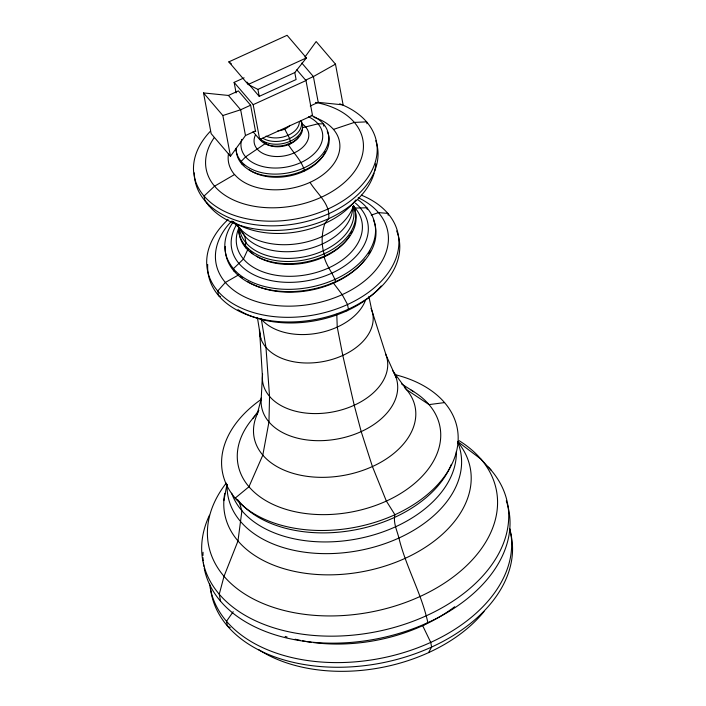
<?xml version="1.0" encoding="UTF-8"?>
<svg xmlns="http://www.w3.org/2000/svg" width="706" height="706" viewBox="0 0 706 706"><rect width="100%" height="100%" fill="white"/><g stroke="black" fill="none" stroke-linecap="round" stroke-linejoin="round"><path stroke-width="1.06" d="M261.158 399.72L262.394 375.971L259.552 329.984M223.864 500.633L226.953 484.387M257.143 414.334L261.476 397.902M248.044 248.971L243.446 259.04L233.457 268.659L233.889 270.989L235.707 271.845M428.586 652.609L431.613 647.049L430.739 642.381L422.665 625.657L427.871 622.648C421.57 593.428 405.959 567.068 398.908 537.99C397.063 530.506 393.004 522.537 394.928 514.727A119.508 78.41 -10.6 0 0 458.176 438.444A119.508 78.41 -10.6 0 0 395.987 374.886M233.192 611.687L226.52 621.28L227.394 625.94L230.182 627.59M255.448 130.989L250.621 105.212L238.381 90.906L228.417 95.451L203.531 92.927L211.156 133.663L230.483 156.264L245.476 135.543L255.448 130.989L255.757 131.36M304.913 57.089L316.156 41.548L335.482 64.149L343.107 104.876L318.221 102.352L310.252 105.988M252.977 418.305L258.846 410.31M263.612 142.021A20.059 13.158 -10.6 0 0 289.787 144.121L290.528 143.168L289.628 138.464L284.739 129.11M294.79 72.568L306.422 57.901L287.095 35.3L228.832 61.881L248.168 84.482L257.919 89.397L294.79 72.568L296.096 79.54L259.226 96.36L246.985 82.055M247.585 281.517A73.539 48.246 -10.6 0 0 334.935 282.506L335.694 281.562C332.8 273.072 326.384 265.844 324.16 256.878L324.786 255.89A59.207 38.848 -10.6 0 0 353.485 206.549M237.94 309.66A91.603 60.098 -10.6 0 0 346.761 310.887L348.402 309.166A97.101 63.708 -10.6 0 0 396.675 230.959M266.162 142.991L245.67 156.82L241.17 161.4L241.611 163.73L244.002 165.169M238.734 274.828L225.346 282.479L217.713 291.022L218.586 295.682L220.475 296.511M335.482 64.149L313.402 76.575L305.424 80.21M236.104 92.945L234.127 82.381L244.091 77.837M248.168 84.482L306.422 57.901M250.621 105.212L240.649 109.757L222.858 115.528L203.531 92.927M234.127 82.381L253.18 104.664L305.989 80.572L312.511 115.422L259.702 139.514L253.03 131.722M371.224 215.118L378.504 212.612L387.885 213.388L388.229 215.251M333.47 129.41L354.386 122.403L366.643 121.864L366.988 123.735M302.521 127.715L318.044 123.797L323.41 123.877L323.851 126.215M444.595 402.588L429.063 404.609L406.479 389.615A81.984 53.788 -10.6 0 0 404.388 387.373M302.062 171.223L303.748 171.373A44.69 29.325 -10.6 0 0 325.413 151.693M247.241 248.538L245.635 247.665L245.22 245.45A59.207 38.848 -10.6 0 1 238.54 226.335M353.327 206.92L355.171 208.076L366.899 207.776L367.191 209.329M401.679 384.02L413.742 391.68M457.859 441.709L480.945 459.103L491.138 470.196M228.832 61.881L231.365 63.858M232.327 221.463L239.466 227.967L244.753 236.051L245.997 242.696L245.22 245.45A59.207 38.848 -10.6 0 0 324.389 253.683A59.207 38.848 -10.6 0 0 353.512 205.278M301.841 63.063L313.402 76.575L318.221 102.352M296.82 69.841L305.989 80.572M228.417 95.451L240.649 109.757L245.476 135.543M374.136 173.146A89.212 58.527 -10.6 0 1 328.634 218.684A89.212 58.527 -10.6 0 1 209.391 206.258L204.916 200.707A92.777 60.866 -10.6 0 1 194.379 172.891M333.17 282.735L342.181 294.614L347.529 304.507L348.402 309.166A97.101 63.708 -10.6 0 1 207.714 264.45M310.022 182.351C316.791 193.62 330.885 204.078 328.625 218.657L324.875 223.387C321.406 234.03 321.115 245.344 324.786 255.89A59.207 38.848 -10.6 0 1 238.972 229.644M392.421 370.332L406.479 389.615A81.984 53.788 -10.6 0 1 372.424 466.551L386.35 501.048L394.928 514.727A119.508 78.41 -10.6 0 1 235.204 498.118A119.508 78.41 -10.6 0 1 261.273 399.34M287.977 143.989C293.131 152.823 301.48 160.306 304.348 170.243L303.748 171.373A44.69 29.325 -10.6 0 1 248.786 169.519M259.631 138.641L260.293 140.026M396.031 377.383L386.208 355.471L371.806 310.296L368.85 296.396M257.919 89.397L259.226 96.36M253.18 104.664L259.702 139.514M222.858 115.528L230.483 156.264M220.572 601.221L219.257 594.223L224.023 576.308L237.975 540.99L241.902 510.8L239.043 501.419A116.075 76.151 -10.6 0 1 237.657 499.68M261.344 319.191L265.968 347.44L269.551 396.419L268.951 421.994L262.808 455.158L248.944 486.778L235.16 498.136L239.043 501.419A116.075 76.151 -10.6 0 0 394.239 517.56A116.075 76.151 -10.6 0 0 451.372 464.31M257.496 318.079L260.832 338.651M336.78 314.249L337.239 327.072L342.789 355.418L354.218 405.209L361.19 431.569L372.406 466.534A81.984 53.788 -10.6 0 1 262.835 455.141A81.984 53.788 -10.6 0 1 258.025 412.454M484.051 611.511A141.412 92.777 -10.6 0 1 258.617 649.599M509.538 529.173A152.725 100.199 -10.6 0 1 381.575 662.987A152.725 100.199 -10.6 0 1 210.414 587.648M509.829 528.732A152.725 100.199 -10.6 0 1 378.257 658.786A152.725 100.199 -10.6 0 1 209.664 584.083M454.708 606.736A138.976 91.18 -10.6 0 1 313.376 642.557M311.187 642.266A138.976 91.18 -10.6 0 1 302.547 640.819M300.429 640.395A138.976 91.18 -10.6 0 1 295.187 639.212M287.095 637.015A138.976 91.18 -10.6 0 1 285.145 636.406M506.281 500.898A155.029 101.708 -10.6 0 1 383.181 637.544A155.029 101.708 -10.6 0 1 204.219 568.268M203.849 566.159A155.029 101.708 -10.6 0 1 203.407 562.973M203.196 560.838A155.029 101.708 -10.6 0 1 203.01 557.625M202.975 555.481A155.029 101.708 -10.6 0 1 203.046 552.26M488.393 467.143A155.029 101.708 -10.6 0 1 370.579 632.779A155.029 101.708 -10.6 0 1 209.453 515.221M459.112 440.685A146.504 96.113 -10.6 0 1 461.345 570.43A146.504 96.113 -10.6 0 1 268.315 605.598A146.504 96.113 -10.6 0 1 226.255 483.107M224.755 493.362A124.98 81.993 -10.6 0 0 238.019 540.964A124.98 81.993 -10.6 0 0 405.085 558.367A124.98 81.993 -10.6 0 0 457.664 441.921M227.111 484.378A118.467 77.722 -10.6 0 0 240.578 521.531A118.467 77.722 -10.6 0 0 398.934 538.016A118.467 77.722 -10.6 0 0 457.612 442.106M231.656 493.212A114.91 75.392 -10.6 0 0 241.946 510.782A114.91 75.392 -10.6 0 0 395.545 526.782A114.91 75.392 -10.6 0 0 456.323 451.611M255.042 415.966A102.776 67.432 -10.6 0 0 248.98 486.769A102.776 67.432 -10.6 0 0 386.367 501.075A102.776 67.432 -10.6 0 0 429.027 404.626A102.776 67.432 -10.6 0 0 411.121 390.136M261.344 397.716A68.994 45.263 -10.6 0 0 268.977 421.976A68.994 45.263 -10.6 0 0 361.207 431.587A68.994 45.263 -10.6 0 0 393.983 372.812M262.588 373.968A63.337 41.557 -10.6 0 0 269.568 396.41A63.337 41.557 -10.6 0 0 354.235 405.226A63.337 41.557 -10.6 0 0 385.467 353.627M259.446 329.993A57.46 37.7 -10.6 0 0 265.994 347.431A57.46 37.7 -10.6 0 0 342.798 355.436A57.46 37.7 -10.6 0 0 371.065 308.451M261.361 319.183A56.771 37.242 -10.6 0 0 337.247 327.081A56.771 37.242 -10.6 0 0 365.54 300.103M381.222 285.948A91.603 60.098 -10.6 0 1 346.761 310.887M228.1 219.478A97.101 63.708 -10.6 0 0 217.748 291.004A97.101 63.708 -10.6 0 0 347.546 304.524A97.101 63.708 -10.6 0 0 361.419 195.174M231.559 221.172A87.394 57.336 -10.6 0 0 225.373 282.462A87.394 57.336 -10.6 0 0 342.198 294.631A87.394 57.336 -10.6 0 0 378.469 212.621A87.394 57.336 -10.6 0 0 358.224 197.706M242.405 277.846A73.539 48.246 -10.6 0 1 240.825 276.514M370.156 251.001A73.539 48.246 -10.6 0 1 368.77 253.71M364.684 259.932A73.539 48.246 -10.6 0 1 334.935 282.506M225.293 246.403A76.151 49.958 -10.6 0 0 233.915 270.98A76.151 49.958 -10.6 0 0 335.703 281.579A76.151 49.958 -10.6 0 0 373.403 219.884M233.483 268.651A76.151 49.958 -10.6 0 1 233.615 221.472M233.342 268.712A76.151 49.958 -10.6 0 0 335.2 279.276A76.151 49.958 -10.6 0 0 366.873 207.793A76.151 49.958 -10.6 0 0 357.404 199.419M236.607 224.508A69.294 45.458 -10.6 0 0 239.052 263.576A69.294 45.458 -10.6 0 0 331.679 273.222A69.294 45.458 -10.6 0 0 360.439 208.199M355.489 203.169A69.294 45.458 -10.6 0 1 360.563 208.138M239.105 227.376A63.752 41.822 -10.6 0 0 258.978 270.257A63.752 41.822 -10.6 0 0 328.687 267.909A63.752 41.822 -10.6 0 0 355.144 208.085A63.752 41.822 -10.6 0 0 353.821 206.62M351.747 231.797A56.93 37.347 -10.6 0 1 350.9 233.58M349.92 235.363A56.93 37.347 -10.6 0 1 256.437 256.172M252.995 253.789A56.93 37.347 -10.6 0 1 249.942 251.133M352.885 206.346A57.857 37.956 -10.6 0 1 303.562 256.949A57.857 37.956 -10.6 0 1 239.431 227.464M239.996 228.197A57.857 37.956 -10.6 0 0 322.104 244.1A57.857 37.956 -10.6 0 0 352.665 208.473M237.419 225.276A61.828 40.56 -10.6 0 0 239.484 227.959A61.828 40.56 -10.6 0 0 322.121 236.563A61.828 40.56 -10.6 0 0 353.221 206.39M232.336 221.181A76.354 50.091 -10.6 0 0 324.892 223.405A76.354 50.091 -10.6 0 0 355.771 199.966M209.391 206.258A89.212 58.527 -10.6 0 1 206.717 202.843M375.769 163.757A89.212 58.527 -10.6 0 1 374.683 171.046M375.786 140.732A92.777 60.866 -10.6 0 1 328.97 213.609A92.777 60.866 -10.6 0 1 204.952 200.698L204.052 196.047A92.777 60.866 -10.6 0 1 210.485 131.131M339.674 103.791A92.777 60.866 -10.6 0 1 328.105 208.95A92.777 60.866 -10.6 0 1 204.078 196.03L214.553 186.19L234.595 174.514A56.418 37.012 -10.6 0 0 310.04 182.36A56.418 37.012 -10.6 0 0 313.905 117.302M214.35 137.467A79.796 52.35 -10.6 0 0 228.894 197.654A79.796 52.35 -10.6 0 0 321.239 197.283A79.796 52.35 -10.6 0 0 354.359 122.412A79.796 52.35 -10.6 0 0 315.45 102.423M234.569 174.62A56.418 37.012 -10.6 0 1 228.523 153.467M236.36 148.631A46.931 30.79 -10.6 0 0 304.357 170.252A46.931 30.79 -10.6 0 0 327.266 131.51M235.901 148.331A46.931 30.79 -10.6 0 0 303.915 167.922A46.931 30.79 -10.6 0 0 311.099 115.272M308.504 116.808A41.301 27.093 -10.6 0 1 316.985 150.643A41.301 27.093 -10.6 0 1 267.327 167.454A41.301 27.093 -10.6 0 1 241.664 139.426M255.29 135.296A27.666 18.153 -10.6 0 0 263.912 153.908A27.666 18.153 -10.6 0 0 294.173 152.884A27.666 18.153 -10.6 0 0 301.559 123.471M289.945 125.35A13.838 9.072 -10.6 0 1 277.793 130.892M298.576 137.008A20.059 13.158 -10.6 0 1 289.787 144.121M302.486 129.242A22.618 14.844 -10.6 0 1 285.021 145.109A22.618 14.844 -10.6 0 1 260.258 140.044M299.326 122.394A20.748 13.617 -10.6 0 1 287.377 135.596A20.748 13.617 -10.6 0 1 266.038 136.134M301.012 120.761A22.548 14.791 -10.6 0 1 289.61 138.482A22.548 14.791 -10.6 0 1 262.8 138.191M259.896 138.579A23.245 15.25 -10.6 0 0 290.387 141.174A23.245 15.25 -10.6 0 0 301.259 121.079"/></g></svg>
